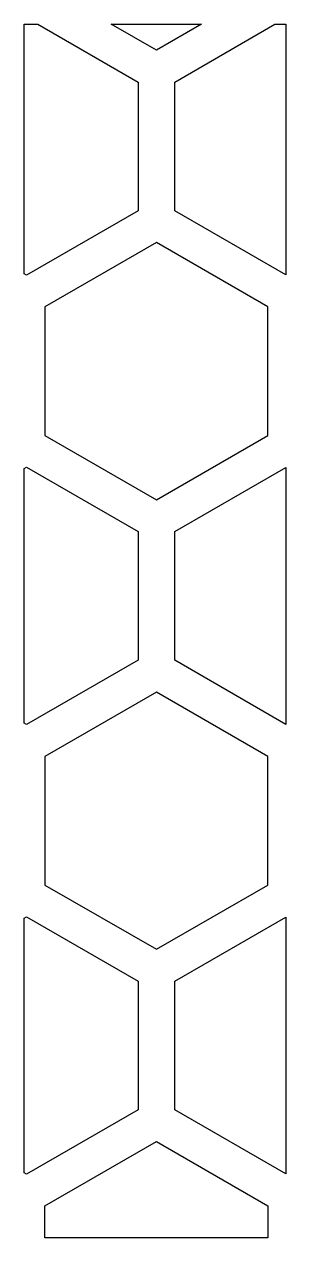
# Model space of a CAD drawing. Header units: millimetres. Extents: x -1.8 to 1.8, y -8.3 to 8.2.
import ezdxf

# ---------------------------------------------------------------- set-up
doc = ezdxf.new("R2010")
doc.units = ezdxf.units.MM

# ---------------------------------------------------------------- blocks, each defined once
blk = doc.blocks.new('HEX')
blk.add_lwpolyline([(1.516, 0.875), (0, 1.75), (-1.516, 0.875), (-1.516, -0.875), (0, -1.75), (1.516, -0.875)], close=True)

msp = doc.modelspace()

# ---------------------------------------------------------------- linework, layer by layer
for points in [[(-1.594, 8.212), (-0.231, 7.425), (-0.231, 5.675), (-1.747, 4.8), (-1.778, 4.818), (-1.778, 8.212), (-1.594, 8.212)], [(0.632, 8.212), (0.019, 7.858), (-0.594, 8.212), (0.632, 8.212)], [(1.778, 8.212), (1.778, 4.803), (0.269, 5.675), (0.269, 7.425), (1.632, 8.212), (1.778, 8.212)], [(-1.778, 2.166), (-1.747, 2.184), (-0.231, 1.309), (-0.231, -0.441), (-1.747, -1.316), (-1.778, -1.298), (-1.778, 2.166)], [(1.778, -1.313), (0.269, -0.441), (0.269, 1.309), (1.778, 2.18), (1.778, -1.313)], [(-1.778, -3.95), (-1.747, -3.932), (-0.231, -4.807), (-0.231, -6.557), (-1.747, -7.432), (-1.778, -7.415), (-1.778, -3.95)], [(1.778, -7.429), (0.269, -6.557), (0.269, -4.807), (1.778, -3.936), (1.778, -7.429)], [(-1.497, -8.298), (-1.497, -7.865), (0.019, -6.99), (1.534, -7.865), (1.534, -8.298), (-1.497, -8.298)]]:
    msp.add_lwpolyline(points, close=True)

# ---------------------------------------------------------------- block references
for p in [(0.019, 3.492), (0.019, -2.624)]:
    msp.add_blockref('HEX', p)

doc.saveas('drawing.dxf')
